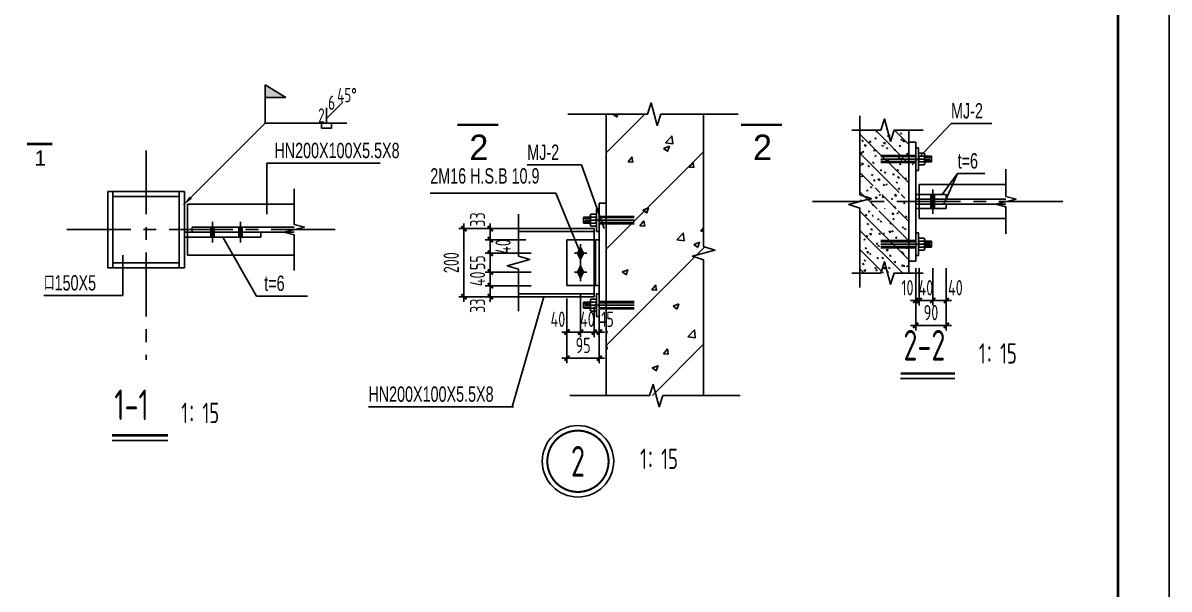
# Model space of a CAD drawing. Extents: x -803796 to -501762, y -1479216 to -846035.
# Drawn here: x -535429 to -501762, y -1316952 to -1300324 of the extents above; entities that cross this region are included whole.
import ezdxf
from ezdxf.enums import TextEntityAlignment as Align

# ---------------------------------------------------------------- set-up
doc = ezdxf.new("R2010")
doc.units = 0
doc.header["$LTSCALE"] = 1500
doc.linetypes.add('CENTER', pattern=[2, 1.25, -0.25, 0.25, -0.25])
doc.linetypes.add('DASHED', pattern=[19.05, 12.7, -6.35])
doc.layers.get('0').update_dxf_attribs({"linetype": 'CONTINUOUS'})
doc.layers.get('Defpoints').update_dxf_attribs({"linetype": 'CONTINUOUS'})
for name, color, linetype in [('AR-INT DECO', 140, 'CONTINUOUS'), ('AXIS', 253, 'CENTER'), ('BORDER', 7, 'CONTINUOUS'), ('C18', 4, 'CENTER'), ('DIM', 3, 'CONTINUOUS'), ('HATCH', 254, 'CONTINUOUS'), ('L18', 6, 'CONTINUOUS'), ('L25', 7, 'CONTINUOUS'), ('NUM', 7, 'CONTINUOUS'), ('STXT_GB_THIN', 2, 'CONTINUOUS'), ('STXT_GB_TNDSH', 6, 'DASHED'), ('STXT_GEN_PDX', 7, 'CONTINUOUS'), ('STXT_LS_THIN', 8, 'CONTINUOUS'), ('STXT_XG_END_THIN', 2, 'CONTINUOUS'), ('STXT_XG_THIN', 2, 'CONTINUOUS'), ('STXT_XG_TNDSH', 6, 'DASHED'), ('TEXT', 7, 'CONTINUOUS'), ('THICK', 6, 'CONTINUOUS'), ('THIN', 7, 'CONTINUOUS')]:
    doc.layers.add(name, color=color, linetype=linetype)
doc.styles.add('TSSD_Dimension', font='Tssdeng.shx', dxfattribs={"width": 0.7, "bigfont": 'hztxt.shx'})
doc.styles.add('TSSD_Label', font='tj03-romans1.shx', dxfattribs={"width": 0.7, "bigfont": 'hztxt.shx'})
doc.styles.add('TSSD_NORM', font='tssdeng.shx', dxfattribs={"width": 0.7, "bigfont": 'hztxt.shx'})
doc.styles.add('TSSD_Num', font='tssdeng.shx', dxfattribs={"width": 0.7, "bigfont": 'hztxt.shx'})
doc.dimstyles.new('TSSD_15_150', dxfattribs={"dimtxt": 450, "dimasz": 150, "dimexe": 150, "dimexo": 375, "dimgap": 150, "dimtad": 1, "dimdec": 0, "dimlfac": 0.1, "dimzin": 0, "dimdsep": 46, "dimtxsty": 'TSSD_Dimension', "dimblk": 'ARCHTICK', "dimblk1": 'ARCHTICK', "dimblk2": 'ARCHTICK', "dimcen": 0, "dimdle": 150, "dimclrt": 7, "dimadec": 0, "dimazin": 0, "dimtfac": 1, "dimtdec": 0, "dimtix": 1, "dimtmove": 2, "dimatfit": 3, "dimfxl": 1, "dimtolj": 1, "dimtzin": 0, "dimarcsym": 0})
doc.dimstyles.new('TSSD_LEADER_STYLE_300.0', dxfattribs={"dimtxt": 0.18, "dimasz": 300, "dimexe": 0.18, "dimexo": 0.0625, "dimgap": 0.09, "dimtad": 0, "dimtih": 1, "dimtoh": 1, "dimdec": 4, "dimzin": 0, "dimdsep": 46, "dimtxsty": 'Standard', "dimcen": 0.09, "dimadec": 0, "dimazin": 0, "dimtfac": 1, "dimtdec": 4, "dimtofl": 0, "dimtmove": 0, "dimatfit": 3, "dimfxl": 1, "dimtolj": 1, "dimtzin": 0, "dimarcsym": 0})

# ---------------------------------------------------------------- blocks, each defined once
blk = doc.blocks.new('ts_idx2')
at = {"color": 0, "linetype": 'ByBlock', "lineweight": -2, "const_width": 0.0333}
blk.add_lwpolyline([(-0.5, 0, 1), (0.5, 0, 1)], format="xyb", close=True, dxfattribs=at)
at = {"color": 0, "linetype": 'ByBlock', "lineweight": -2}
blk.add_circle((0, 0), 0.583, dxfattribs=at)
at = {"color": 0, "linetype": 'ByBlock', "lineweight": -2, "style": 'TSSD_Num', "width": 0.7}
blk.add_attdef('A', text='', height=0.5, dxfattribs=at).set_placement((0, 0), align=Align.MIDDLE_CENTER)
blk = doc.blocks.new('_ArchTick')
at = {"color": 0, "linetype": 'ByBlock', "const_width": 0.4}
blk.add_lwpolyline([(-0.5, -0.5), (0.5, 0.5)], dxfattribs=at)
blk = doc.blocks.new('*D473')
at = {"layer": 'Defpoints', "color": 0, "transparency": 16777216}
for p in [(-519048, -1307911), (-519448, -1308041), (-519048, -1309403)]:
    blk.add_point(p, dxfattribs=at)
at = {"layer": 'DIM', "color": 0, "lineweight": -2, "transparency": 16777216}
for p, q in [((-519048, -1308286), (-519048, -1309553)), ((-519448, -1308416), (-519448, -1309553)), ((-519598, -1309403), (-518898, -1309403))]:
    blk.add_line(p, q, dxfattribs=at)
at = {"layer": 'DIM', "color": 0, "lineweight": -2, "transparency": 16777216, "xscale": 150, "yscale": 150, "zscale": 150, "rotation": 180}
blk.add_blockref('_ArchTick', (-519448, -1309403), dxfattribs=at)
at = {"layer": 'DIM', "color": 0, "lineweight": -2, "transparency": 16777216, "xscale": 150, "yscale": 150, "zscale": 150}
blk.add_blockref('_ArchTick', (-519048, -1309403), dxfattribs=at)
at = {"layer": 'DIM', "color": 7, "transparency": 16777216, "insert": (-519714, -1309028), "char_height": 450, "attachment_point": 5, "style": 'TSSD_Dimension'}
blk.add_mtext('\\A1;40', dxfattribs=at)
blk = doc.blocks.new('*D474')
at = {"layer": 'Defpoints', "color": 0, "transparency": 16777216}
for p in [(-519048, -1307911), (-518648, -1308286), (-518648, -1309403)]:
    blk.add_point(p, dxfattribs=at)
at = {"layer": 'DIM', "color": 0, "lineweight": -2, "transparency": 16777216}
for p, q in [((-519048, -1308286), (-519048, -1309553)), ((-518648, -1308661), (-518648, -1309553)), ((-519048, -1309403), (-519198, -1309403)), ((-519048, -1309403), (-518648, -1309403)), ((-518648, -1309403), (-518498, -1309403))]:
    blk.add_line(p, q, dxfattribs=at)
at = {"layer": 'DIM', "color": 0, "lineweight": -2, "transparency": 16777216, "xscale": 150, "yscale": 150, "zscale": 150}
blk.add_blockref('_ArchTick', (-519048, -1309403), dxfattribs=at)
at = {"layer": 'DIM', "color": 0, "lineweight": -2, "transparency": 16777216, "xscale": 150, "yscale": 150, "zscale": 150, "rotation": 180}
blk.add_blockref('_ArchTick', (-518648, -1309403), dxfattribs=at)
at = {"layer": 'DIM', "color": 7, "transparency": 16777216, "insert": (-518848, -1309028), "char_height": 450, "attachment_point": 5, "style": 'TSSD_Dimension'}
blk.add_mtext('\\A1;40', dxfattribs=at)
blk = doc.blocks.new('*D475')
at = {"layer": 'Defpoints', "color": 0, "transparency": 16777216}
for p in [(-518648, -1308286), (-518498, -1308286), (-518498, -1309403)]:
    blk.add_point(p, dxfattribs=at)
at = {"layer": 'DIM', "color": 0, "lineweight": -2, "transparency": 16777216}
for p, q in [((-518648, -1308661), (-518648, -1309553)), ((-518498, -1308661), (-518498, -1309553)), ((-518648, -1309403), (-518798, -1309403)), ((-518648, -1309403), (-518498, -1309403)), ((-518498, -1309403), (-518348, -1309403))]:
    blk.add_line(p, q, dxfattribs=at)
at = {"layer": 'DIM', "color": 0, "lineweight": -2, "transparency": 16777216, "xscale": 150, "yscale": 150, "zscale": 150}
blk.add_blockref('_ArchTick', (-518648, -1309403), dxfattribs=at)
at = {"layer": 'DIM', "color": 0, "lineweight": -2, "transparency": 16777216, "xscale": 150, "yscale": 150, "zscale": 150, "rotation": 180}
blk.add_blockref('_ArchTick', (-518498, -1309403), dxfattribs=at)
at = {"layer": 'DIM', "color": 7, "transparency": 16777216, "insert": (-518256, -1309028), "char_height": 450, "attachment_point": 5, "style": 'TSSD_Dimension'}
blk.add_mtext('\\A1;15', dxfattribs=at)
blk = doc.blocks.new('*D476')
at = {"layer": 'Defpoints', "color": 0, "transparency": 16777216}
for p in [(-519448, -1308666), (-518498, -1308666), (-519448, -1310171)]:
    blk.add_point(p, dxfattribs=at)
at = {"layer": 'DIM', "color": 0, "lineweight": -2, "transparency": 16777216}
for p, q in [((-519448, -1309041), (-519448, -1310321)), ((-518498, -1309041), (-518498, -1310321)), ((-518348, -1310171), (-519598, -1310171))]:
    blk.add_line(p, q, dxfattribs=at)
at = {"layer": 'DIM', "color": 0, "lineweight": -2, "transparency": 16777216, "xscale": 150, "yscale": 150, "zscale": 150, "rotation": 180}
blk.add_blockref('_ArchTick', (-519448, -1310171), dxfattribs=at)
at = {"layer": 'DIM', "color": 0, "lineweight": -2, "transparency": 16777216, "xscale": 150, "yscale": 150, "zscale": 150}
blk.add_blockref('_ArchTick', (-518498, -1310171), dxfattribs=at)
at = {"layer": 'DIM', "color": 7, "transparency": 16777216, "insert": (-518973, -1309796), "char_height": 450, "attachment_point": 5, "style": 'TSSD_Dimension'}
blk.add_mtext('\\A1;95', dxfattribs=at)
blk = doc.blocks.new('*D477')
at = {"layer": 'Defpoints', "color": 0, "transparency": 16777216}
for p in [(-520279, -1306366), (-521700, -1306691), (-520279, -1306691)]:
    blk.add_point(p, dxfattribs=at)
at = {"layer": 'DIM', "color": 0, "lineweight": -2, "transparency": 16777216}
for p, q in [((-521700, -1306216), (-521700, -1306841)), ((-520654, -1306366), (-521850, -1306366)), ((-520654, -1306691), (-521850, -1306691))]:
    blk.add_line(p, q, dxfattribs=at)
at = {"layer": 'DIM', "color": 0, "lineweight": -2, "transparency": 16777216, "xscale": 150, "yscale": 150, "zscale": 150}
for p, rotation in [((-521700, -1306366), 90), ((-521700, -1306691), 270)]:
    blk.add_blockref('_ArchTick', p, dxfattribs=dict(at, rotation=rotation))
at = {"layer": 'DIM', "color": 7, "transparency": 16777216, "insert": (-522075, -1306100), "char_height": 450, "attachment_point": 5, "rotation": 90, "style": 'TSSD_Dimension'}
blk.add_mtext('\\A1;33', dxfattribs=at)
blk = doc.blocks.new('*D478')
at = {"layer": 'Defpoints', "color": 0, "transparency": 16777216}
for p in [(-520279, -1306691), (-521700, -1307091), (-520127, -1307091)]:
    blk.add_point(p, dxfattribs=at)
at = {"layer": 'DIM', "color": 0, "lineweight": -2, "transparency": 16777216}
for p, q in [((-521700, -1306541), (-521700, -1307241)), ((-520654, -1306691), (-521850, -1306691)), ((-520502, -1307091), (-521850, -1307091))]:
    blk.add_line(p, q, dxfattribs=at)
at = {"layer": 'DIM', "color": 0, "lineweight": -2, "transparency": 16777216, "xscale": 150, "yscale": 150, "zscale": 150}
for p, rotation in [((-521700, -1306691), 90), ((-521700, -1307091), 270)]:
    blk.add_blockref('_ArchTick', p, dxfattribs=dict(at, rotation=rotation))
at = {"layer": 'DIM', "color": 7, "transparency": 16777216, "insert": (-521325, -1306891), "char_height": 450, "attachment_point": 5, "rotation": 90, "style": 'TSSD_Dimension'}
blk.add_mtext('\\A1;40', dxfattribs=at)
blk = doc.blocks.new('*D479')
at = {"layer": 'Defpoints', "color": 0, "transparency": 16777216}
for p in [(-520127, -1307091), (-521700, -1307641), (-520127, -1307641)]:
    blk.add_point(p, dxfattribs=at)
at = {"layer": 'DIM', "color": 0, "lineweight": -2, "transparency": 16777216}
for p, q in [((-521700, -1307091), (-521700, -1306941)), ((-520502, -1307091), (-521850, -1307091)), ((-521700, -1307091), (-521700, -1307641)), ((-520502, -1307641), (-521850, -1307641)), ((-521700, -1307641), (-521700, -1307791))]:
    blk.add_line(p, q, dxfattribs=at)
at = {"layer": 'DIM', "color": 0, "lineweight": -2, "transparency": 16777216, "xscale": 150, "yscale": 150, "zscale": 150}
for p, rotation in [((-521700, -1307091), 270), ((-521700, -1307641), 90)]:
    blk.add_blockref('_ArchTick', p, dxfattribs=dict(at, rotation=rotation))
at = {"layer": 'DIM', "color": 7, "transparency": 16777216, "insert": (-522075, -1307366), "char_height": 450, "attachment_point": 5, "rotation": 90, "style": 'TSSD_Dimension'}
blk.add_mtext('\\A1;55', dxfattribs=at)
blk = doc.blocks.new('*D480')
at = {"layer": 'Defpoints', "color": 0, "transparency": 16777216}
for p in [(-520127, -1307641), (-521700, -1308041), (-520127, -1308041)]:
    blk.add_point(p, dxfattribs=at)
at = {"layer": 'DIM', "color": 0, "lineweight": -2, "transparency": 16777216}
for p, q in [((-520502, -1307641), (-521850, -1307641)), ((-521700, -1307641), (-521700, -1307491)), ((-521700, -1307641), (-521700, -1308041)), ((-520502, -1308041), (-521850, -1308041)), ((-521700, -1308041), (-521700, -1308191))]:
    blk.add_line(p, q, dxfattribs=at)
at = {"layer": 'DIM', "color": 0, "lineweight": -2, "transparency": 16777216, "xscale": 150, "yscale": 150, "zscale": 150}
for p, rotation in [((-521700, -1307641), 270), ((-521700, -1308041), 90)]:
    blk.add_blockref('_ArchTick', p, dxfattribs=dict(at, rotation=rotation))
at = {"layer": 'DIM', "color": 7, "transparency": 16777216, "insert": (-522075, -1307841), "char_height": 450, "attachment_point": 5, "rotation": 90, "style": 'TSSD_Dimension'}
blk.add_mtext('\\A1;40', dxfattribs=at)
blk = doc.blocks.new('*D481')
at = {"layer": 'Defpoints', "color": 0, "transparency": 16777216}
for p in [(-520127, -1308041), (-521700, -1308366), (-520127, -1308366)]:
    blk.add_point(p, dxfattribs=at)
at = {"layer": 'DIM', "color": 0, "lineweight": -2, "transparency": 16777216}
for p, q in [((-521700, -1307891), (-521700, -1308516)), ((-520502, -1308041), (-521850, -1308041)), ((-520502, -1308366), (-521850, -1308366))]:
    blk.add_line(p, q, dxfattribs=at)
at = {"layer": 'DIM', "color": 0, "lineweight": -2, "transparency": 16777216, "xscale": 150, "yscale": 150, "zscale": 150}
for p, rotation in [((-521700, -1308041), 90), ((-521700, -1308366), 270)]:
    blk.add_blockref('_ArchTick', p, dxfattribs=dict(at, rotation=rotation))
at = {"layer": 'DIM', "color": 7, "transparency": 16777216, "insert": (-522075, -1308631), "char_height": 450, "attachment_point": 5, "rotation": 90, "style": 'TSSD_Dimension'}
blk.add_mtext('\\A1;33', dxfattribs=at)
blk = doc.blocks.new('*D482')
at = {"layer": 'Defpoints', "color": 0, "transparency": 16777216}
for p in [(-520279, -1306366), (-522473, -1308366), (-520279, -1308366)]:
    blk.add_point(p, dxfattribs=at)
at = {"layer": 'DIM', "color": 0, "lineweight": -2, "transparency": 16777216}
for p, q in [((-522473, -1306216), (-522473, -1308516)), ((-520654, -1306366), (-522623, -1306366)), ((-520654, -1308366), (-522623, -1308366))]:
    blk.add_line(p, q, dxfattribs=at)
at = {"layer": 'DIM', "color": 0, "lineweight": -2, "transparency": 16777216, "xscale": 150, "yscale": 150, "zscale": 150}
for p, rotation in [((-522473, -1306366), 90), ((-522473, -1308366), 270)]:
    blk.add_blockref('_ArchTick', p, dxfattribs=dict(at, rotation=rotation))
at = {"layer": 'DIM', "color": 7, "transparency": 16777216, "insert": (-522848, -1307366), "char_height": 450, "attachment_point": 5, "rotation": 90, "style": 'TSSD_Dimension'}
blk.add_mtext('\\A1;200', dxfattribs=at)
blk = doc.blocks.new('*D483')
at = {"layer": 'Defpoints', "color": 0, "transparency": 16777216}
for p in [(-509205, -1307155), (-509105, -1307155), (-509105, -1308476)]:
    blk.add_point(p, dxfattribs=at)
at = {"layer": 'DIM', "color": 0, "lineweight": -2, "transparency": 16777216}
for p, q in [((-509205, -1307530), (-509205, -1308626)), ((-509105, -1307530), (-509105, -1308626)), ((-509205, -1308476), (-509355, -1308476)), ((-509205, -1308476), (-509105, -1308476)), ((-509105, -1308476), (-508955, -1308476))]:
    blk.add_line(p, q, dxfattribs=at)
at = {"layer": 'DIM', "color": 0, "lineweight": -2, "transparency": 16777216, "xscale": 150, "yscale": 150, "zscale": 150}
blk.add_blockref('_ArchTick', (-509205, -1308476), dxfattribs=at)
at = {"layer": 'DIM', "color": 0, "lineweight": -2, "transparency": 16777216, "xscale": 150, "yscale": 150, "zscale": 150, "rotation": 180}
blk.add_blockref('_ArchTick', (-509105, -1308476), dxfattribs=at)
at = {"layer": 'DIM', "color": 7, "transparency": 16777216, "insert": (-509447, -1308101), "char_height": 450, "attachment_point": 5, "style": 'TSSD_Dimension'}
blk.add_mtext('\\A1;10', dxfattribs=at)
blk = doc.blocks.new('*D484')
at = {"layer": 'Defpoints', "color": 0, "transparency": 16777216}
for p in [(-509105, -1307155), (-508705, -1307155), (-508705, -1308476)]:
    blk.add_point(p, dxfattribs=at)
at = {"layer": 'DIM', "color": 0, "lineweight": -2, "transparency": 16777216}
for p, q in [((-509105, -1307530), (-509105, -1308626)), ((-508705, -1307530), (-508705, -1308626)), ((-509105, -1308476), (-509255, -1308476)), ((-509105, -1308476), (-508705, -1308476)), ((-508705, -1308476), (-508555, -1308476))]:
    blk.add_line(p, q, dxfattribs=at)
at = {"layer": 'DIM', "color": 0, "lineweight": -2, "transparency": 16777216, "xscale": 150, "yscale": 150, "zscale": 150}
blk.add_blockref('_ArchTick', (-509105, -1308476), dxfattribs=at)
at = {"layer": 'DIM', "color": 0, "lineweight": -2, "transparency": 16777216, "xscale": 150, "yscale": 150, "zscale": 150, "rotation": 180}
blk.add_blockref('_ArchTick', (-508705, -1308476), dxfattribs=at)
at = {"layer": 'DIM', "color": 7, "transparency": 16777216, "insert": (-508905, -1308101), "char_height": 450, "attachment_point": 5, "style": 'TSSD_Dimension'}
blk.add_mtext('\\A1;40', dxfattribs=at)
blk = doc.blocks.new('*D485')
at = {"layer": 'Defpoints', "color": 0, "transparency": 16777216}
for p in [(-508705, -1307155), (-508305, -1307155), (-508305, -1308476)]:
    blk.add_point(p, dxfattribs=at)
at = {"layer": 'DIM', "color": 0, "lineweight": -2, "transparency": 16777216}
for p, q in [((-508705, -1307530), (-508705, -1308626)), ((-508305, -1307530), (-508305, -1308626)), ((-508855, -1308476), (-508155, -1308476))]:
    blk.add_line(p, q, dxfattribs=at)
at = {"layer": 'DIM', "color": 0, "lineweight": -2, "transparency": 16777216, "xscale": 150, "yscale": 150, "zscale": 150, "rotation": 180}
blk.add_blockref('_ArchTick', (-508705, -1308476), dxfattribs=at)
at = {"layer": 'DIM', "color": 0, "lineweight": -2, "transparency": 16777216, "xscale": 150, "yscale": 150, "zscale": 150}
blk.add_blockref('_ArchTick', (-508305, -1308476), dxfattribs=at)
at = {"layer": 'DIM', "color": 7, "transparency": 16777216, "insert": (-508039, -1308101), "char_height": 450, "attachment_point": 5, "style": 'TSSD_Dimension'}
blk.add_mtext('\\A1;40', dxfattribs=at)
blk = doc.blocks.new('*D486')
at = {"layer": 'Defpoints', "color": 0, "transparency": 16777216}
for p in [(-509205, -1307155), (-508305, -1307155), (-509205, -1309208)]:
    blk.add_point(p, dxfattribs=at)
at = {"layer": 'DIM', "color": 0, "lineweight": -2, "transparency": 16777216}
for p, q in [((-509205, -1307530), (-509205, -1309358)), ((-508305, -1307530), (-508305, -1309358)), ((-508155, -1309208), (-509355, -1309208))]:
    blk.add_line(p, q, dxfattribs=at)
at = {"layer": 'DIM', "color": 0, "lineweight": -2, "transparency": 16777216, "xscale": 150, "yscale": 150, "zscale": 150, "rotation": 180}
blk.add_blockref('_ArchTick', (-509205, -1309208), dxfattribs=at)
at = {"layer": 'DIM', "color": 0, "lineweight": -2, "transparency": 16777216, "xscale": 150, "yscale": 150, "zscale": 150}
blk.add_blockref('_ArchTick', (-508305, -1309208), dxfattribs=at)
at = {"layer": 'DIM', "color": 7, "transparency": 16777216, "insert": (-508755, -1308833), "char_height": 450, "attachment_point": 5, "style": 'TSSD_Dimension'}
blk.add_mtext('\\A1;90', dxfattribs=at)
blk = doc.blocks.new('LMM12A')
at = {"layer": 'L18'}
for p, q in [((0, 7.8), (0, -7.8)), ((9.8, 10.4), (1, 10.4)), ((9.8, 5.2), (1, 5.2)), ((10.8, 7.8), (10.8, -7.8)), ((9.8, -5.2), (1, -5.2)), ((9.8, -10.4), (1, -10.4))]:
    blk.add_line(p, q, dxfattribs=at)
for centre, radius, start, end in [((3.7, 7.8), 3.74, 136, 224), ((13.4, 0), 13.4, 157.1584, 202.8416), ((7.1, 7.8), 3.74, 316, 44), ((-2.6, 0), 13.4, 337.1584, 22.8416), ((3.7, -7.8), 3.74, 136, 224), ((7.1, -7.8), 3.74, 316, 44)]:
    blk.add_arc(centre, radius, start, end, dxfattribs=at)
blk = doc.blocks.new('A$C24260A87')
for p, q in [((820, 3500), (820, 0)), ((1020, 3500), (820, 3500)), ((1020, 3500), (1020, 0)), ((1060, 3000), (860, 3000)), ((1020, 1000), (1020, 0)), ((1060, 500), (860, 500)), ((1020, 0), (820, 0))]:
    blk.add_line(p, q)
at = {"layer": 'C18'}
for p, q in [((0, 3000), (1445, 3000)), ((0, 500), (1445, 500))]:
    blk.add_line(p, q, dxfattribs=at)
at = {"layer": 'L18'}
for p, q in [((0, 3105), (1020, 3105)), ((0, 3072), (1020, 3072)), ((1266, 3087), (1488, 3087)), ((1284, 3053), (1488, 3053)), ((1488, 3087), (1488, 2913)), ((0, 2928), (1020, 2928)), ((0, 2895), (1020, 2895)), ((1266, 2913), (1488, 2913)), ((1284, 2947), (1488, 2947)), ((0, 605), (1020, 605)), ((0, 572), (1020, 572)), ((0, 428), (1020, 428)), ((0, 395), (1020, 395)), ((1266, 587), (1488, 587)), ((1266, 413), (1488, 413)), ((1284, 553), (1488, 553)), ((1284, 447), (1488, 447)), ((1488, 587), (1488, 413))]:
    blk.add_line(p, q, dxfattribs=at)
at = {"layer": 'L25'}
for p, q in [((1020, 2667), (1020, 3333)), ((1020, 3333), (1104, 3333)), ((1104, 3333), (1104, 2667)), ((1104, 2667), (1020, 2667)), ((1020, 167), (1020, 833)), ((1020, 833), (1104, 833)), ((1104, 833), (1104, 167)), ((1104, 167), (1020, 167))]:
    blk.add_line(p, q, dxfattribs=at)
at = {"layer": 'L18', "extrusion": (0, 0, -1), "xscale": 16.66666666686069, "yscale": 16.66666666686069, "zscale": -16.66666666666666, "rotation": 180}
for p in [(-1104, 3000), (-1104, 500)]:
    blk.add_blockref('LMM12A', p, dxfattribs=at)
blk = doc.blocks.new('_WELD001')
at = {"linetype": 'ByBlock'}
blk.add_hatch(color=0, dxfattribs=at).paths.add_polyline_path([(0, 1.5), (0, 1), (0.8, 1)])
at = {"color": 0, "linetype": 'ByBlock'}
for p, q in [((0, 0), (0, 1.5)), ((0.8, 1), (0, 1.5)), ((0, 1), (0.8, 1))]:
    blk.add_line(p, q, dxfattribs=at)
blk = doc.blocks.new('_WELD008')
at = {"color": 0, "linetype": 'ByBlock'}
for p, q in [((0, 0.3), (1.061, 1.361)), ((0, 0), (0, 1))]:
    blk.add_line(p, q, dxfattribs=at)
for tag, p in [('B', (0.288, 0.856)), ('C', (1.286, 1.416)), ('A', (-0.303, -0.009))]:
    blk.add_attdef(tag, text='', height=0.8, dxfattribs=at).set_placement(p, align=Align.CENTER)
blk = doc.blocks.new('_WELD002')
at = {"color": 0, "linetype": 'ByBlock'}
for p, q in [((0.5, 1), (0, 1)), ((0, 0), (0.5, 0)), ((0.5, 0), (0.5, 1))]:
    blk.add_line(p, q, dxfattribs=at)

msp = doc.modelspace()

# ---------------------------------------------------------------- hatches: boundary and pattern name
at = {"layer": 'HATCH'}
h = msp.add_hatch(dxfattribs=at)
h.set_pattern_fill('ARMOREDW', color=256, scale=250, style=0)
h.set_pattern_definition([(50, (4756517.5, 8139775.1), (1793.15046, -156.88034), [187.5, -2062.5]), (355, (4756517.5, 8139775), (-346.87833, 1880.48033), [150, -1650]), (100.4514, (4756666.9, 8139762), (1446.27345, 1723.59886), [159.35047, -1752.85528]), (46.1842, (4756517.5, 8140275), (2668.1026, -413.79754), [281.25, -3093.75]), (96.6356, (4756739.8, 8140240.6), (2336.65676, 2435.2947), [239.0257, -2629.2825]), (351.1842, (4756517.5, 8140275), (2336.65486, 2435.2965), [225, -2475]), (21, (4756767.5, 8140150.1), (1492.26763, -1006.54723), [187.5, -2062.5]), (326, (4756767.5, 8140150), (608.28833, 1812.8751), [150, -1650]), (71.4514, (4756891.8, 8140066.2), (2100.55657, 806.32624), [159.35047, -1752.85528]), (45, (4756517.5, 8139775), (-1414.21356, 1414.21356), [])])
h.paths.add_polyline_path([(-518298.2, -1311269), (-516379.1, -1311269), (-516274.1, -1310939), (-516094.1, -1311599), (-515989.1, -1311269), (-515434.3, -1311269), (-515434.3, -1307284), (-515764.3, -1307179), (-515104.3, -1306999), (-515434.3, -1306894), (-515434.3, -1303003), (-515989.1, -1303003), (-516094.1, -1303333), (-516274.1, -1302673), (-516379.1, -1303003), (-518298.2, -1303003)])
h = msp.add_hatch(dxfattribs=at)
h.set_pattern_fill('ARMOREDW', color=256, scale=50, angle=90, style=0)
h.set_pattern_definition([(140, (-1459108.4, -795989.66), (31.37607, 358.63009), [37.5, -412.5]), (85, (-1459108.4, -795989.66), (-376.09607, -69.37567), [30, -330]), (190.4514, (-1459105.78, -795959.77), (-344.71977, 289.25469), [31.8701, -350.57106]), (136.1842, (-1459208.4, -795989.66), (82.7595, 533.62052), [56.25, -618.75]), (186.6356, (-1459201.5, -795945.2), (-487.05894, 467.33135), [47.80514, -525.8565]), (81.1842, (-1459208.4, -795989.66), (-487.0593, 467.33097), [45, -495]), (111, (-1459183.4, -795939.66), (201.309445, 298.45353), [37.5, -412.5]), (56, (-1459183.4, -795939.66), (-362.57502, 121.65767), [30, -330]), (161.4514, (-1459166.6, -795914.8), (-161.26525, 420.11131), [31.8701, -350.57106]), (135, (-1459108.4, -795989.66), (-282.84271, -282.84271), [])])
edge = h.paths.add_edge_path()
edge.add_arc((-510304.8, -1305931.8), 90, 90, 180)
edge.add_line((-510394.8, -1305931.8), (-510394.8, -1306111.8))
edge.add_line((-510394.8, -1306111.8), (-510454.8, -1306111.8))
edge.add_line((-510454.8, -1306111.8), (-510454.8, -1305931.8))
edge.add_arc((-510304.8, -1305931.8), 150, 90, 180, ccw=False)
edge.add_line((-510304.8, -1305781.8), (-509564.8, -1305781.8))
edge.add_arc((-509564.8, -1305741.8), 40, 270, 360)
edge.add_line((-509524.8, -1305741.8), (-509524.8, -1305401.8))
edge.add_arc((-509564.8, -1305401.8), 40, 360, 450)
edge.add_line((-509564.8, -1305361.8), (-510304.8, -1305361.8))
edge.add_arc((-510304.8, -1305211.8), 150, 180, 270, ccw=False)
edge.add_line((-510454.8, -1305211.8), (-510454.8, -1305031.8))
edge.add_line((-510454.8, -1305031.8), (-510394.8, -1305031.8))
edge.add_line((-510394.8, -1305031.8), (-510394.8, -1305211.8))
edge.add_arc((-510304.8, -1305211.8), 90, 180, 270)
edge.add_line((-510304.8, -1305301.8), (-509504.8, -1305301.8))
edge.add_arc((-509504.8, -1305341.8), 40, 0, 90, ccw=False)
edge.add_line((-509464.8, -1305341.8), (-509464.8, -1305121.8))
edge.add_line((-509464.8, -1305121.8), (-509404.8, -1305121.8))
edge.add_line((-509404.8, -1305121.8), (-509404.8, -1303472.8))
edge.add_line((-509404.8, -1303472.8), (-510841, -1303472.8))
edge.add_line((-510841, -1303472.8), (-510841, -1307670.8))
edge.add_line((-510841, -1307670.8), (-509404.8, -1307670.8))
edge.add_line((-509404.8, -1307670.8), (-509404.8, -1306021.8))
edge.add_line((-509404.8, -1306021.8), (-509464.8, -1306021.8))
edge.add_line((-509464.8, -1306021.8), (-509464.8, -1305801.8))
edge.add_arc((-509504.8, -1305801.8), 40, 270, 360, ccw=False)
edge.add_line((-509504.8, -1305841.8), (-510304.8, -1305841.8))
at = {"layer": 'STXT_LS_THIN'}
for points in [[(-519048.2, -1306910.5), (-519138.2, -1307090.5), (-519048.2, -1307270.5), (-518958.2, -1307090.5)], [(-519048.2, -1307460.5), (-519138.2, -1307640.5), (-519048.2, -1307820.5), (-518958.2, -1307640.5)]]:
    msp.add_hatch(color=256, dxfattribs=at).paths.add_polyline_path(points)

# ---------------------------------------------------------------- linework, layer by layer
for p, q in [((-528310.9, -1303267.4), (-525910.9, -1303267.4)), ((-528267.7, -1305945.9), (-528267.7, -1304445.9)), ((-528267.7, -1304445.9), (-524937.7, -1304445.9)), ((-529561.5, -1306620.9), (-528565.6, -1308345.9)), ((-528565.6, -1308345.9), (-527065.6, -1308345.9))]:
    msp.add_line(p, q)
at = {"layer": 'AR-INT DECO'}
for p, q in [((-518298.2, -1303003, 3.1), (-518298.2, -1311269, 3.1)), ((-509404.8, -1307670.8, 3.1), (-509404.8, -1303472.8, 3.1)), ((-507972.4, -1304750.1, 3.1), (-508431.5, -1305366.8, 3.1)), ((-507972.4, -1304750.1, 3.1), (-508374.9, -1305646.8, 3.1)), ((-518298.2, -1308365.5, 3.1), (-518298.2, -1306365.5, 3.1))]:
    msp.add_line(p, q, dxfattribs=at)
at = {"layer": 'AXIS'}
for p, q in [((-531811.5, -1304070.9), (-531811.5, -1310220.9)), ((-508704.8, -1305926.8, 3.1), (-508704.8, -1305216.8, 3.1)), ((-504884.6, -1305571.8, 3.1), (-512234.4, -1305571.8, 3.1)), ((-529861.5, -1306770.9), (-529861.5, -1306170.9)), ((-529036.5, -1306770.9), (-529036.5, -1306170.9)), ((-534136.5, -1306395.9), (-525961.5, -1306395.9))]:
    msp.add_line(p, q, dxfattribs=at)
at = {"layer": 'BORDER', "elevation": -3.1}
msp.add_lwpolyline([(-590861.8, -1336296), (-590861.8, -1273296), (-501761.8, -1273296), (-501761.8, -1336296)], close=True, dxfattribs=at)
at = {"layer": 'BORDER', "const_width": 75, "elevation": -3.1}
msp.add_lwpolyline([(-587111.8, -1334796), (-587111.8, -1274796), (-503261.8, -1274796), (-503261.8, -1334796)], close=True, dxfattribs=at)
at = {"layer": 'NUM', "const_width": 75}
for points in [[(-509647.5, -1310621.8), (-508051.8, -1310621.8)], [(-532810.5, -1312438.8), (-531171.9, -1312438.8)]]:
    msp.add_lwpolyline(points, dxfattribs=at)
at = {"layer": 'NUM'}
for points in [[(-509647.5, -1310771.8), (-508051.8, -1310771.8)], [(-532810.5, -1312588.8), (-531171.9, -1312588.8)]]:
    msp.add_lwpolyline(points, dxfattribs=at)
at = {"layer": 'STXT_GB_THIN'}
for p, q in [((-518498.2, -1306690.5, 3.1), (-519448.2, -1306690.5, 3.1)), ((-519448.2, -1306690.5, 3.1), (-519448.2, -1308040.5, 3.1)), ((-519448.2, -1308040.5, 3.1), (-518498.2, -1308040.5, 3.1))]:
    msp.add_line(p, q, dxfattribs=at)
at = {"layer": 'STXT_GB_TNDSH'}
for p, q in [((-509204.8, -1305366.8, 3.1), (-508304.8, -1305366.8, 3.1)), ((-509204.8, -1305496.8, 3.1), (-508304.8, -1305496.8, 3.1)), ((-508304.8, -1305366.8, 3.1), (-508304.8, -1305496.8, 3.1)), ((-509204.8, -1305646.8, 3.1), (-508304.8, -1305646.8, 3.1)), ((-509204.8, -1305776.8, 3.1), (-508304.8, -1305776.8, 3.1)), ((-508304.8, -1305776.8, 3.1), (-508304.8, -1305646.8, 3.1)), ((-530686.5, -1306470.9), (-528436.5, -1306470.9)), ((-530686.5, -1306470.9), (-530686.5, -1306620.9)), ((-528436.5, -1306620.9), (-530686.5, -1306620.9)), ((-528436.5, -1306620.9), (-528436.5, -1306470.9))]:
    msp.add_line(p, q, dxfattribs=at)
at = {"layer": 'STXT_GEN_PDX', "elevation": 3.1}
msp.add_lwpolyline([(-506554.9, -1304621.8), (-506554.9, -1305421.8), (-506254.9, -1305496.8), (-506854.9, -1305646.8), (-506554.9, -1305721.8), (-506554.9, -1306521.8)], dxfattribs=at)
at = {"layer": 'STXT_GEN_PDX'}
msp.add_lwpolyline([(-527461.5, -1305195.9), (-527461.5, -1306245.9), (-527161.5, -1306320.9), (-527761.5, -1306470.9), (-527461.5, -1306545.9), (-527461.5, -1307595.9)], dxfattribs=at)
at = {"layer": 'STXT_LS_THIN'}
for p, q in [((-519048.2, -1306910.5, 3.1), (-519138.2, -1307090.5, 3.1)), ((-519048.2, -1306820.5, 3.1), (-519048.2, -1307360.5, 3.1)), ((-519048.2, -1306910.5, 3.1), (-518958.2, -1307090.5, 3.1)), ((-519228.2, -1307090.5, 3.1), (-518868.2, -1307090.5, 3.1)), ((-519048.2, -1307270.5, 3.1), (-519138.2, -1307090.5, 3.1)), ((-519048.2, -1307270.5, 3.1), (-518958.2, -1307090.5, 3.1)), ((-519228.2, -1307640.5, 3.1), (-518868.2, -1307640.5, 3.1)), ((-519048.2, -1307460.5, 3.1), (-519138.2, -1307640.5, 3.1)), ((-519048.2, -1307820.5, 3.1), (-519138.2, -1307640.5, 3.1)), ((-519048.2, -1307370.5, 3.1), (-519048.2, -1307910.5, 3.1)), ((-519048.2, -1307460.5, 3.1), (-518958.2, -1307640.5, 3.1)), ((-519048.2, -1307820.5, 3.1), (-518958.2, -1307640.5, 3.1))]:
    msp.add_line(p, q, dxfattribs=at)
at = {"layer": 'STXT_LS_THIN', "const_width": 150, "elevation": 3.1}
msp.add_lwpolyline([(-508704.8, -1305366.8), (-508704.8, -1305776.8)], dxfattribs=at)
at = {"layer": 'STXT_LS_THIN', "const_width": 150}
for points in [[(-529861.5, -1306320.9), (-529861.5, -1306620.9)], [(-529036.5, -1306320.9), (-529036.5, -1306620.9)]]:
    msp.add_lwpolyline(points, dxfattribs=at)
at = {"layer": 'STXT_XG_END_THIN'}
msp.add_line((-518648.2, -1306365.5, 3.1), (-518648.2, -1308365.5, 3.1), dxfattribs=at)
at = {"layer": 'STXT_XG_THIN'}
for p, q in [((-509404.8, -1304497.4, 3.1), (-509404.8, -1306646.2, 3.1)), ((-532936.5, -1305270.9), (-530686.5, -1305270.9)), ((-532936.5, -1305270.9), (-532936.5, -1307520.9)), ((-532786.5, -1305270.9), (-532786.5, -1307520.9)), ((-530836.5, -1305270.9), (-530836.5, -1307520.9)), ((-530686.5, -1305270.9), (-530686.5, -1307520.9)), ((-509104.8, -1305071.8, 3.1), (-506554.9, -1305071.8, 3.1)), ((-509104.8, -1305071.8, 3.1), (-509104.8, -1306071.8, 3.1)), ((-532786.5, -1305420.9), (-530836.5, -1305420.9)), ((-530596.5, -1305645.9), (-527461.5, -1305645.9)), ((-530596.5, -1305645.9), (-530596.5, -1307145.9)), ((-509104.8, -1306071.8, 3.1), (-506554.9, -1306071.8, 3.1)), ((-518648.2, -1306365.5, 3.1), (-520871.1, -1306365.5, 3.1)), ((-518648.2, -1306445.5, 3.1), (-520871.1, -1306445.5, 3.1)), ((-530596.5, -1307145.9), (-527461.5, -1307145.9)), ((-532936.5, -1307520.9), (-530686.5, -1307520.9)), ((-532786.5, -1307370.9), (-530836.5, -1307370.9)), ((-518648.2, -1308285.5, 3.1), (-520871.1, -1308285.5, 3.1)), ((-518648.2, -1308365.5, 3.1), (-520871.1, -1308365.5, 3.1))]:
    msp.add_line(p, q, dxfattribs=at)
at = {"layer": 'STXT_XG_TNDSH'}
for p, q in [((-509104.8, -1305496.8, 3.1), (-506554.9, -1305496.8, 3.1)), ((-509104.8, -1305646.8, 3.1), (-506554.9, -1305646.8, 3.1)), ((-530461.5, -1306320.9), (-527461.5, -1306320.9)), ((-530461.5, -1306320.9), (-530461.5, -1306470.9)), ((-530461.5, -1306470.9), (-527461.5, -1306470.9)), ((-518608.2, -1306690.5, 3.1), (-518608.2, -1308040.5, 3.1))]:
    msp.add_line(p, q, dxfattribs=at)
at = {"layer": 'TEXT'}
for p, q in [((-509310.1, -1304494.5, 3.1), (-508166, -1303280.4, 3.1)), ((-508166, -1303280.4, 3.1), (-506966, -1303280.4, 3.1)), ((-519022.6, -1304495.9, 3.1), (-520614.7, -1304495.9, 3.1)), ((-518354, -1306366, 3.1), (-519022.6, -1304495.9, 3.1)), ((-507972.4, -1304750.1, 3.1), (-507177.4, -1304750.1, 3.1)), ((-519774.4, -1305327.4, 3.1), (-523463.6, -1305327.4, 3.1)), ((-519048.2, -1307090.5, 3.1), (-519774.4, -1305327.4, 3.1)), ((-532494.4, -1307149), (-532494.4, -1308332.6)), ((-532494.4, -1308332.6), (-534813.7, -1308332.6)), ((-520126.9, -1308365.5, 3.1), (-521061.2, -1311601.6, 3.1)), ((-521021.2, -1311601.6, 3.1), (-525281.2, -1311601.6, 3.1))]:
    msp.add_line(p, q, dxfattribs=at)
at = {"layer": 'THICK', "const_width": 75, "elevation": 3.1}
for points in [[(-521465.6, -1303316.9), (-522665.6, -1303316.9)], [(-514334.7, -1303316.9), (-513134.7, -1303316.9)]]:
    msp.add_lwpolyline(points, dxfattribs=at)
at = {"layer": 'THICK', "const_width": 75}
msp.add_lwpolyline([(-535312.5, -1303883), (-534562.5, -1303883)], dxfattribs=at)
at = {"layer": 'THIN'}
for points, elevation in [([(-514420.5, -1303003), (-516690.6, -1303003), (-516795.6, -1303333), (-516975.6, -1302673), (-517080.6, -1303003), (-519419.7, -1303003)], 3.1), ([(-515434.3, -1303003), (-515434.3, -1306894), (-515104.3, -1306999), (-515764.3, -1307179), (-515434.3, -1307284), (-515434.3, -1311269)], 6.2), ([(-510841, -1308090.8), (-510841, -1305766.8), (-511171, -1305661.8), (-510511, -1305481.8), (-510841, -1305376.8), (-510841, -1303052.8)], 3.1), ([(-508984.8, -1303472.8), (-509837.9, -1303472.8), (-509942.9, -1303802.8), (-510122.9, -1303142.8), (-510227.9, -1303472.8), (-511081, -1303472.8)], 3.1), ([(-520871.1, -1305945.5), (-520871.1, -1307170.5), (-520541.1, -1307275.5), (-521201.1, -1307455.5), (-520871.1, -1307560.5), (-520871.1, -1308785.5)], 3.1), ([(-508984.8, -1307670.8), (-509837.9, -1307670.8), (-509942.9, -1308000.8), (-510122.9, -1307340.8), (-510227.9, -1307670.8), (-511081, -1307670.8)], 3.1), ([(-514360.6, -1311269), (-516630.6, -1311269), (-516735.6, -1311599), (-516915.6, -1310939), (-517020.6, -1311269), (-519359.7, -1311269)], 3.1)]:
    msp.add_lwpolyline(points, dxfattribs=dict(at, elevation=elevation))

# ---------------------------------------------------------------- block references
at = {"xscale": 750, "yscale": 750, "zscale": 750}
msp.add_blockref('_WELD001', (-528310.9, -1303267.4), dxfattribs=at)
ref = msp.add_blockref('_WELD008', (-526510.9, -1303267.4), dxfattribs=dict(xscale=450, yscale=450, zscale=450))
ref.add_attrib('6', '6', dxfattribs={"height": 420, "style": 'TSSD_Dimension', "width": 0.7}).set_placement((-526360.9, -1302667.4), align=Align.MIDDLE_CENTER)
ref.add_attrib('2', '2', dxfattribs={"height": 420, "style": 'TSSD_Dimension', "width": 0.7}).set_placement((-526660.9, -1303042.4), align=Align.MIDDLE_CENTER)
ref.add_attrib('45%%d', '45%%d', dxfattribs={"height": 420, "style": 'TSSD_Dimension', "width": 0.7}).set_placement((-525910.9, -1302442.4), align=Align.MIDDLE_CENTER)
at = {"xscale": 300, "yscale": 300, "zscale": 300, "rotation": 270}
msp.add_blockref('_WELD002', (-526660.9, -1303267.4), dxfattribs=at)
msp.add_blockref('A$C24260A87', (-510225.2, -1307321.8, 3.1))
at = {"xscale": -1}
msp.add_blockref('A$C24260A87', (-517477.8, -1309115.5, 3.1), dxfattribs=at)
at = {"layer": 'THIN'}
ref = msp.add_blockref('ts_idx2', (-519125.7, -1313199.1), dxfattribs=dict(at, xscale=1800, yscale=1800, zscale=1800))
ref.add_attrib('1', '2', dxfattribs={"height": 900, "style": 'TSSD_Num', "width": 0.7}).set_placement((-519125.7, -1313199.1), align=Align.MIDDLE_CENTER)

# ---------------------------------------------------------------- texts
at = {"style": 'TSSD_Label', "width": 0.7}
for s, p in [('HN200X100X5.5X8', (-528042.7, -1304295.9)), ('t=6', (-528340.6, -1308195.9))]:
    msp.add_text(s, height=450, dxfattribs=at).set_placement(p)
at = {"layer": 'NUM', "style": 'TSSD_NORM', "width": 0.7}
for s, height, p in [('2-2', 900, (-509564.5, -1310511)), (' 1：15', 600, (-507601.8, -1310511)), ('1-1', 900, (-532744.6, -1312258.8)), (' 1：15', 600, (-531032.5, -1312258.8)), (' 1：15', 600, (-517556.6, -1313607.4))]:
    msp.add_text(s, height=height, dxfattribs=at).set_placement(p, align=Align.BOTTOM_LEFT)
at = {"layer": 'TEXT', "style": 'TSSD_Label', "width": 0.7}
for s, p in [('MJ-2', (-508166, -1303130.4, 3.1)), ('MJ-2', (-520614.7, -1304345.9, 3.1)), ('t=6', (-507972.4, -1304600.1, 3.1)), ('口150X5', (-534813.7, -1308182.6)), ('HN200X100X5.5X8', (-525281.2, -1311451.6, 3.1))]:
    msp.add_text(s, height=450, dxfattribs=at).set_placement(p)
msp.add_text('2M16 H.S.B 10.9', height=450, dxfattribs=at).set_placement((-523463.6, -1305177.4, 3.1), align=Align.BOTTOM_LEFT)
at = {"layer": 'THICK', "style": 'TSSD_Label'}
for s, height, p in [('2', 750, (-522315.6, -1304354.4, 3.1)), ('2', 750, (-513984.7, -1304354.4, 3.1)), ('1', 450, (-535087.5, -1304520.5))]:
    msp.add_text(s, height=height, dxfattribs=at).set_placement(p)

# ---------------------------------------------------------------- dimensions: what is measured, and where the dimension line sits
at = {"layer": 'DIM'}
for base, p1, p2, picture, middle in [((-521699.5977703, -1306690.534795, 3.1024535), (-520278.7282176, -1306365.534795, 3.1024535), (-520278.7282176, -1306690.534795, 3.1024535), '*D477', (-522074.5977703, -1306099.5732565, 3.1024535)), ((-521699.6, -1307090.5, 3.1), (-520278.7, -1306690.5, 3.1), (-520126.9, -1307090.5, 3.1), '*D478', (-521324.6, -1306890.5, 3.1)), ((-521699.5977703, -1308365.534795, 3.1024535), (-520126.8561254, -1308040.534795, 3.1024535), (-520126.8561254, -1308365.534795, 3.1024535), '*D481', (-522074.5977703, -1308631.4963335, 3.1024535))]:
    dim = msp.add_linear_dim(base=base, p1=p1, p2=p2, angle=90, dimstyle='TSSD_15_150', dxfattribs=at)
    dim.commit()
    dim.dimension.update_dxf_attribs({"geometry": picture, "text_midpoint": middle, "dimtype": 160})
for base, p1, p2, picture, middle in [((-522473.2, -1308365.5, 3.1), (-520278.7, -1306365.5, 3.1), (-520278.7, -1308365.5, 3.1), '*D482', (-522848.2, -1307365.5, 3.1)), ((-521699.6, -1307640.5, 3.1), (-520126.9, -1307090.5, 3.1), (-520126.9, -1307640.5, 3.1), '*D479', (-522074.6, -1307365.5, 3.1)), ((-521699.6, -1308040.5, 3.1), (-520126.9, -1307640.5, 3.1), (-520126.9, -1308040.5, 3.1), '*D480', (-522074.6, -1307840.5, 3.1))]:
    dim = msp.add_linear_dim(base=base, p1=p1, p2=p2, angle=90, dimstyle='TSSD_15_150', dxfattribs=at)
    dim.commit()
    dim.dimension.update_dxf_attribs({"geometry": picture, "text_midpoint": middle})
for base, p1, p2, picture, middle in [((-509104.8, -1308476.4, 3.1), (-509204.8, -1307155.2, 3.1), (-509104.8, -1307155.2, 3.1), '*D483', (-509446.5, -1308101.4, 3.1)), ((-508304.8, -1308476.4, 3.1), (-508704.8, -1307155.2, 3.1), (-508304.8, -1307155.2, 3.1), '*D485', (-508038.8, -1308101.4, 3.1)), ((-519048.2, -1309402.8, 3.1), (-519448.2, -1308040.5, 3.1), (-519048.2, -1307910.5, 3.1), '*D473', (-519714.1, -1309027.8, 3.1)), ((-518498.2, -1309402.8, 3.1), (-518648.2, -1308285.5, 3.1), (-518498.2, -1308285.5, 3.1), '*D475', (-518256.4, -1309027.8, 3.1))]:
    dim = msp.add_linear_dim(base=base, p1=p1, p2=p2, dimstyle='TSSD_15_150', dxfattribs=at)
    dim.commit()
    dim.dimension.update_dxf_attribs({"geometry": picture, "text_midpoint": middle, "dimtype": 160})
for base, p1, p2, picture, middle in [((-509204.8, -1309207.7, 3.1), (-508304.8, -1307155.2, 3.1), (-509204.8, -1307155.2, 3.1), '*D486', (-508754.8, -1308832.7, 3.1)), ((-508704.8, -1308476.4, 3.1), (-509104.8, -1307155.2, 3.1), (-508704.8, -1307155.2, 3.1), '*D484', (-508904.8, -1308101.4, 3.1)), ((-518648.2, -1309402.8, 3.1), (-519048.2, -1307910.5, 3.1), (-518648.2, -1308285.5, 3.1), '*D474', (-518848.2, -1309027.8, 3.1)), ((-519448.2, -1310170.6, 3.1), (-518498.2, -1308665.5, 3.1), (-519448.2, -1308665.5, 3.1), '*D476', (-518973.2, -1309795.6, 3.1))]:
    dim = msp.add_linear_dim(base=base, p1=p1, p2=p2, dimstyle='TSSD_15_150', dxfattribs=at)
    dim.commit()
    dim.dimension.update_dxf_attribs({"geometry": picture, "text_midpoint": middle})

# ---------------------------------------------------------------- leaders
msp.add_leader([(-530710.9, -1305667.4), (-528310.9, -1303267.4)], dimstyle='TSSD_LEADER_STYLE_300.0')

doc.saveas('drawing.dxf')
